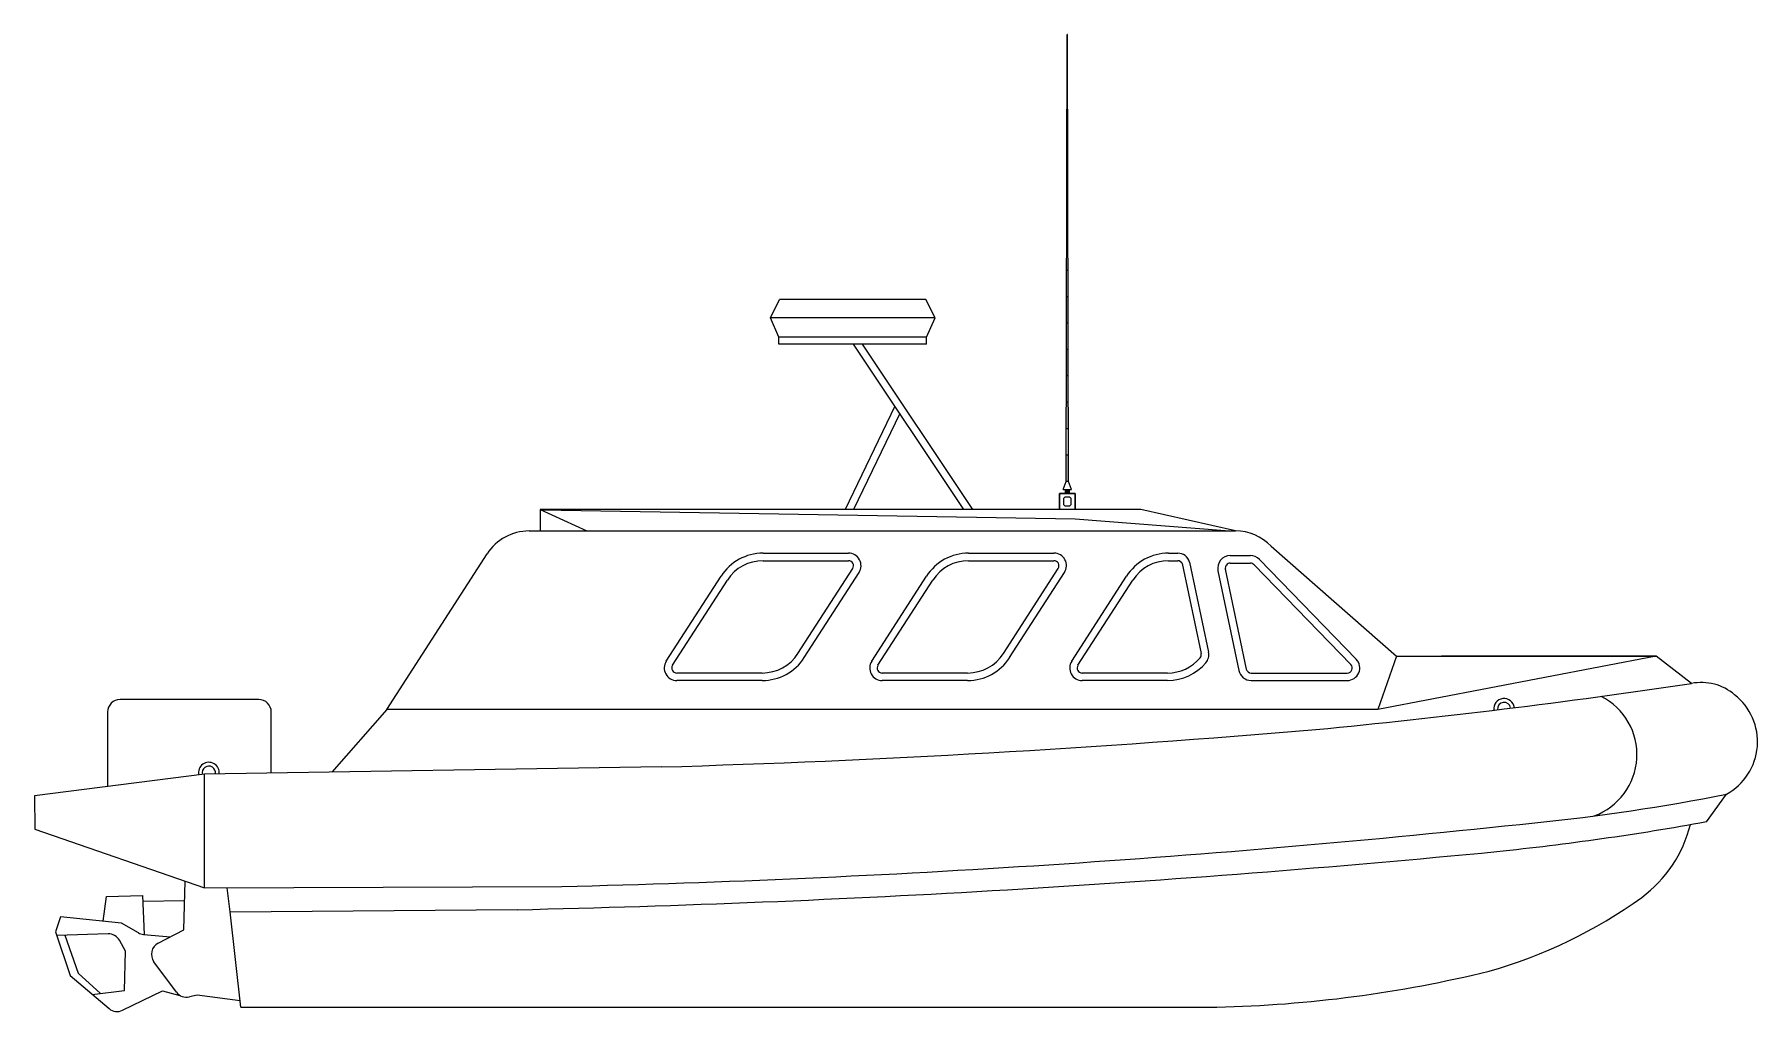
# Model space of a CAD drawing. Header units: millimetres. Extents: x -6895 to 1, y -1060 to 2850.
import ezdxf

# ---------------------------------------------------------------- set-up
doc = ezdxf.new("R2010")
doc.units = ezdxf.units.MM
doc.layers.add('ceco.net 198', color=7, linetype='Continuous', lineweight=5)

msp = doc.modelspace()

# ---------------------------------------------------------------- linework, layer by layer
at = {"layer": 'ceco.net 198', "linetype": 'Continuous'}
for p, q in [((-2765.7, 1061.4), (-2762.5, 2850.3)), ((-2760.4, 2850.3), (-2762.5, 2850.3)), ((-2757.2, 1061.4), (-2760.4, 2850.3)), ((-2760.2, 2751), (-2762.7, 2751)), ((-2760, 2645.4), (-2762.9, 2645.4)), ((-2759.8, 2539.8), (-2763, 2539.8)), ((-2759.6, 2434.2), (-2763.2, 2434.2)), ((-2759.5, 2328.6), (-2763.4, 2328.6)), ((-2759.3, 2223), (-2763.6, 2223)), ((-2759.1, 2117.4), (-2763.8, 2117.4)), ((-2758.9, 2011.8), (-2764, 2011.8)), ((-2758.7, 1906.2), (-2764.2, 1906.2)), ((-2758.5, 1800.6), (-2764.3, 1800.6)), ((-3949.9, 1716), (-3912.7, 1790.2)), ((-3328, 1790.2), (-3912.7, 1790.2)), ((-3290.8, 1716), (-3328, 1790.2)), ((-3915.8, 1638.3), (-3949.9, 1716)), ((-3290.8, 1716), (-3949.9, 1716)), ((-3324.9, 1638.3), (-3290.8, 1716)), ((-2758.3, 1695), (-2764.5, 1695)), ((-3915.8, 1610.4), (-3915.8, 1638.3)), ((-3324.9, 1638.3), (-3915.8, 1638.3)), ((-3324.9, 1610.4), (-3915.8, 1610.4)), ((-3175.2, 949.5), (-3617.3, 1610.4)), ((-3139.1, 949.5), (-3581.2, 1610.4)), ((-3324.9, 1610.4), (-3324.9, 1638.3)), ((-2758.1, 1589.4), (-2764.7, 1589.4)), ((-2758, 1483.8), (-2764.9, 1483.8)), ((-3451.2, 1362.1), (-3650, 949.5)), ((-3431.9, 1333.2), (-3616.7, 949.5)), ((-2757.8, 1378.2), (-2765.1, 1378.2)), ((-2757.6, 1272.6), (-2765.3, 1272.6)), ((-2757.4, 1167), (-2765.5, 1167)), ((-2778.3, 1029.8), (-2765.7, 1061.4)), ((-2757.2, 1061.4), (-2765.7, 1061.4)), ((-2744.5, 1029.8), (-2757.2, 1061.4)), ((-2729.8, 1012.9), (-2793.1, 1012.9)), ((-2793.1, 1012.9), (-2793.1, 949.5)), ((-2778.3, 1029.8), (-2744.5, 1029.8)), ((-2772, 998.1), (-2776.2, 993.8)), ((-2776.2, 993.8), (-2776.2, 968.5)), ((-2776.2, 968.5), (-2772, 964.3)), ((-2750.9, 1025.5), (-2772, 1025.5)), ((-2772, 1021.3), (-2750.9, 1021.3)), ((-2750.9, 1017.1), (-2772, 1017.1)), ((-2750.9, 998.1), (-2772, 998.1)), ((-2746.7, 993.8), (-2750.9, 998.1)), ((-2750.9, 964.3), (-2746.7, 968.5)), ((-2746.7, 968.5), (-2746.7, 993.8)), ((-2729.8, 949.5), (-2729.8, 1012.9)), ((-4870.6, 949.5), (-4683.7, 863.2)), ((-4870.6, 949.5), (-4870.6, 863.2)), ((-2467.1, 949.5), (-4870.6, 949.5)), ((-2729.8, 910.1), (-4865.3, 947)), ((-2772, 964.3), (-2750.9, 964.3)), ((-2129.7, 863.2), (-2729.8, 910.1)), ((-2089, 863.2), (-2467.1, 949.5)), ((-4915.7, 863.2), (-2089, 863.2)), ((-5484.6, 149.2), (-5083.8, 771.5)), ((-3979.1, 774.3), (-3637.1, 774.3)), ((-3156.8, 774.3), (-2814.8, 774.3)), ((-2356.4, 774.3), (-2319.8, 774.3)), ((-2109.5, 764.4), (-2028.6, 764.4)), ((-1945.4, 802.5), (-1443.6, 362.6)), ((-3979.1, 744.3), (-3637.1, 744.3)), ((-3839.7, 372.7), (-3620.3, 713.5)), ((-3814.5, 356.5), (-3595, 697.2)), ((-3156.8, 744.3), (-2814.8, 744.3)), ((-3017.4, 372.7), (-2798, 713.5)), ((-2992.2, 356.5), (-2772.8, 697.2)), ((-2356.4, 744.3), (-2319.8, 744.3)), ((-2301.3, 732.4), (-2225.7, 372.2)), ((-2271.9, 738.6), (-2196.4, 378.3)), ((-2158.5, 704.1), (-2074.7, 304.5)), ((-2129.1, 710.3), (-2045.3, 310.7)), ((-2109.5, 734.4), (-2028.6, 734.4)), ((-2014.3, 728.3), (-1626.7, 328.7)), ((-1992.8, 749.2), (-1605.2, 349.6)), ((-4366.7, 341.9), (-4147.2, 682.6)), ((-4341.4, 325.6), (-4122, 666.3)), ((-3544.4, 341.9), (-3325, 682.6)), ((-3519.2, 325.6), (-3299.7, 666.3)), ((-2744, 341.9), (-2524.6, 682.6)), ((-2718.8, 325.6), (-2499.4, 666.3)), ((-405.2, 362.6), (-1518.8, 149.2)), ((-1443.6, 362.6), (-1518.8, 149.2)), ((-1443.6, 362.6), (-405.2, 362.6)), ((-405.2, 362.6), (-1264.1, 362.6)), ((-263.3, 252.8), (-405.2, 362.6)), ((-3982.6, 294.8), (-4324.6, 294.8)), ((-3160.3, 294.8), (-3502.4, 294.8)), ((-2359.9, 294.8), (-2702, 294.8)), ((-2025.7, 294.8), (-1641, 294.8)), ((-3982.6, 264.8), (-4324.6, 264.8)), ((-3160.3, 264.8), (-3502.4, 264.8)), ((-2359.9, 264.8), (-2702, 264.8)), ((-2025.7, 264.8), (-1641, 264.8)), ((-6602.3, 138.7), (-6602.3, -159.7)), ((-5997.3, 188.7), (-6552.3, 188.7)), ((-5947.3, -105.6), (-5947.3, 138.7)), ((-5484.6, 149.2), (-5704.9, -101.8)), ((-1518.8, 149.2), (-5484.6, 149.2)), ((-6213.9, -109.7), (-6895, -197.3)), ((-6214.3, -565.4), (-6213.9, -109.7)), ((-4386.2, -81.3), (-6213.9, -109.7)), ((-6895, -197.3), (-6892.9, -329.6)), ((-203.7, -300.2), (-123.5, -190.1)), ((-6892.9, -329.6), (-6214.3, -565.4)), ((-6296.8, -733.5), (-6292.1, -538.4)), ((-6620.5, -698.5), (-6607.2, -600.1)), ((-6607.2, -600.1), (-6462, -595.3)), ((-6462, -595.3), (-6455.6, -751.3)), ((-6461, -618.1), (-6294, -615.4)), ((-6214.3, -565.4), (-4784.3, -559.5)), ((-6112.1, -661.4), (-6124.2, -565)), ((-6790.4, -680.8), (-6810.5, -740.9)), ((-6547.2, -706.1), (-6790.4, -680.8)), ((-6112.1, -661.4), (-4962.5, -652.3)), ((-6069.5, -1042), (-6112.1, -661.4)), ((-6810.5, -740.9), (-6752.7, -916.2)), ((-6600.3, -749.2), (-6805.4, -756.1)), ((-6774, -755), (-6720.5, -906.2)), ((-6478.8, -744.8), (-6547.2, -706.1)), ((-6458.7, -751.1), (-6350, -760.9)), ((-6399.8, -786.5), (-6296.8, -733.5)), ((-6530.1, -818.4), (-6555.2, -774.5)), ((-6535.2, -976.5), (-6530.1, -818.4)), ((-6326.7, -982.4), (-6417, -860.7)), ((-6752.7, -916.2), (-6596.5, -1048.2)), ((-6720.5, -906.2), (-6631.3, -987.7)), ((-6663.6, -991.5), (-6535.2, -976.5)), ((-6542.2, -1055), (-6382.2, -976.6)), ((-6382.2, -976.6), (-6312.8, -995.2)), ((-6244.1, -993.9), (-6275, -1001.2)), ((-6072.3, -1016.9), (-6244.1, -993.9)), ((-6069.5, -1042), (-2163, -1042))]:
    msp.add_line(p, q, dxfattribs=at)
msp.add_lwpolyline([(-2793.1, 1012.9), (-2729.8, 1012.9), (-2729.8, 949.5), (-2793.1, 949.5)], close=True, dxfattribs=at)
for centre, radius, start, end in [((-4915.7, 663.2), 200, 90, 147.21806), ((-2089, 663.2), 200, 44.12743, 90), ((-3979.1, 574.3), 200, 90, 147.21806), ((-3637.1, 724.3), 50, 327.21806, 90), ((-3156.8, 574.3), 200, 90, 147.21806), ((-2814.8, 724.3), 50, 327.21806, 90), ((-2356.4, 574.3), 200, 90, 147.21806), ((-2319.8, 724.3), 50, 16.62243, 90), ((-2109.5, 714.4), 50, 90, 191.8443), ((-2028.6, 714.4), 50, 44.12743, 90), ((-3979.1, 574.3), 170, 90, 147.21806), ((-3637.1, 724.3), 20, 327.21806, 90), ((-3156.8, 574.3), 170, 90, 147.21806), ((-2814.8, 724.3), 20, 327.21806, 90), ((-2356.4, 574.3), 170, 90, 147.21806), ((-2319.8, 724.3), 20, 16.62243, 90), ((-2109.5, 714.4), 20, 90, 191.8443), ((-2028.6, 714.4), 20, 44.12743, 90), ((-3982.6, 464.8), 170, 270, 327.21806), ((-3982.6, 464.8), 200, 270, 327.21806), ((-3160.3, 464.8), 170, 270, 327.21806), ((-3160.3, 464.8), 200, 270, 327.21806), ((-2359.9, 464.8), 170, 270, 319.84025), ((-2245.3, 368.1), 20, 319.84025, 11.8443), ((-2245.3, 368.1), 50, 319.84025, 11.8443), ((-1641, 314.8), 50, 270, 44.12743), ((-4324.6, 314.8), 50, 147.21806, 270), ((-4324.6, 314.8), 20, 147.21806, 270), ((-3502.4, 314.8), 50, 147.21806, 270), ((-3502.4, 314.8), 20, 147.21806, 270), ((-2702, 314.8), 50, 147.21806, 270), ((-2702, 314.8), 20, 147.21806, 270), ((-2359.9, 464.8), 200, 270, 319.84025), ((-2025.7, 314.8), 50, 191.8443, 270), ((-2025.7, 314.8), 20, 191.8443, 270), ((-1641, 314.8), 20, 270, 44.12743), ((-4498.3, 28619.4), 28681, 275.46571, 278.49122), ((-223.4, 53.8), 203, 49.27131, 101.33049), ((-238, 19.5), 238.8, 298.66075, 51.98653), ((-6552.3, 138.7), 50, 90, 180), ((-5997.3, 138.7), 50, 0, 90), ((-1013.6, 150.9), 41.5, 7.01993, 186.93701), ((-1013.6, 150.9), 26.5, 7.00493, 186.95201), ((-743.5, -31.7), 261.6, 290.28556, 62.94959), ((-5754.5, 46730.8), 46832, 271.67428, 274.88504), ((-6197.1, -104.1), 41.5, 353.42251, 192.11593), ((-6197.1, -104.1), 26.5, 349.13874, 194.84514), ((-1707.4, 7792.6), 8138.4, 275.7613, 281.22275), ((-5904.8, 46425.8), 46998.6, 271.36605, 276.12458), ((-2185.3, 10613.1), 11091.7, 275.91151, 280.29134), ((-774.2, -184.9), 521.9, 306.71367, 345.94223), ((-6133.9, 52205.6), 52871, 271.26951, 275.52562), ((-1612.4, 999.6), 1972.9, 285.85648, 305.66256), ((-6598.6, -799.2), 50, 29.69569, 91.90735), ((-6454.2, -701.3), 50, 240.47819, 264.84864), ((-6376.9, -830.9), 50, 117.25038, 216.58492), ((-2269.1, 3962.3), 5005.4, 271.21453, 283.82057), ((-6286.6, -952.6), 50, 216.58492, 283.37264), ((-6564.2, -1010.1), 50, 229.79092, 296.08588)]:
    msp.add_arc(centre, radius, start, end, dxfattribs=at)
for points in [[(-2760.4, 2850.3), (-2762.5, 2850.3), (-2760.2, 2751), (-2762.7, 2751)], [(-2760, 2645.4), (-2762.9, 2645.4), (-2759.8, 2539.8), (-2763, 2539.8)], [(-2759.6, 2434.2), (-2763.2, 2434.2), (-2759.5, 2328.6), (-2763.4, 2328.6)], [(-2759.3, 2223), (-2763.6, 2223), (-2759.1, 2117.4), (-2763.8, 2117.4)], [(-2758.9, 2011.8), (-2764, 2011.8), (-2758.7, 1906.2), (-2764.2, 1906.2)], [(-2758.5, 1800.6), (-2764.3, 1800.6), (-2758.3, 1695), (-2764.5, 1695)], [(-2758.1, 1589.4), (-2764.7, 1589.4), (-2758, 1483.8), (-2764.9, 1483.8)], [(-2757.8, 1378.2), (-2765.1, 1378.2), (-2757.6, 1272.6), (-2765.3, 1272.6)], [(-2757.4, 1167), (-2765.5, 1167), (-2757.2, 1061.4), (-2765.7, 1061.4)]]:
    msp.add_solid(points, dxfattribs=at)

doc.saveas('drawing.dxf')
